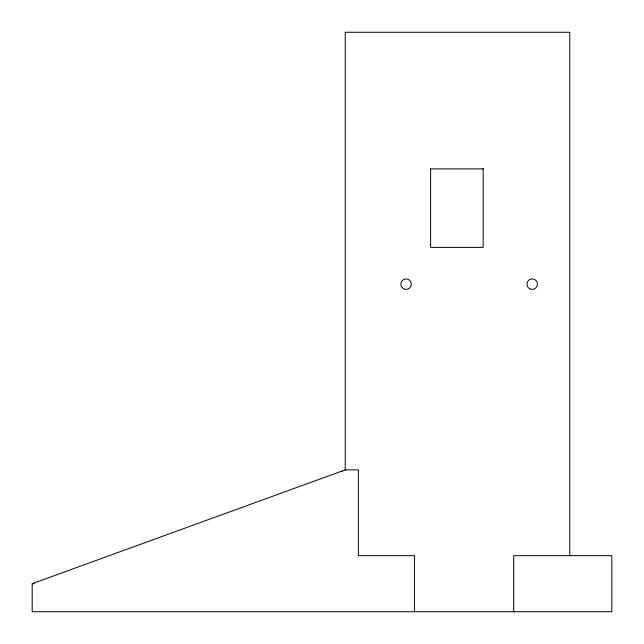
<?xml version="1.0" encoding="UTF-8"?>
<svg xmlns="http://www.w3.org/2000/svg" width="644" height="644" viewBox="0 0 644 644"><rect width="100%" height="100%" fill="white"/><g stroke="black" fill="none" stroke-linecap="round" stroke-linejoin="round"><path stroke-width="0.97" d="M513.703 611.728L513.703 555.675L611.8 555.675L611.8 611.728L32.2 611.728L32.2 583.697L345.232 469.87L358.402 469.87L358.402 555.675L414.454 555.675L414.454 611.728M430.603 168.905L483.153 168.905M340.499 471.593L342.391 471.593M32.2 583.697L34.204 583.697M569.763 555.675L569.763 32.272L345.232 32.272L345.232 470.281M483.153 168.382L483.153 247.377L430.603 247.377L430.603 168.382M403.45 288.713A5.257 5.257 0 0 0 411.339 284.165A5.257 5.257 0 0 0 403.45 279.609A5.257 5.257 0 0 0 403.45 288.713M529.577 288.713A5.257 5.257 0 0 0 537.458 284.165A5.257 5.257 0 0 0 529.577 279.609A5.257 5.257 0 0 0 529.577 288.713"/></g></svg>
